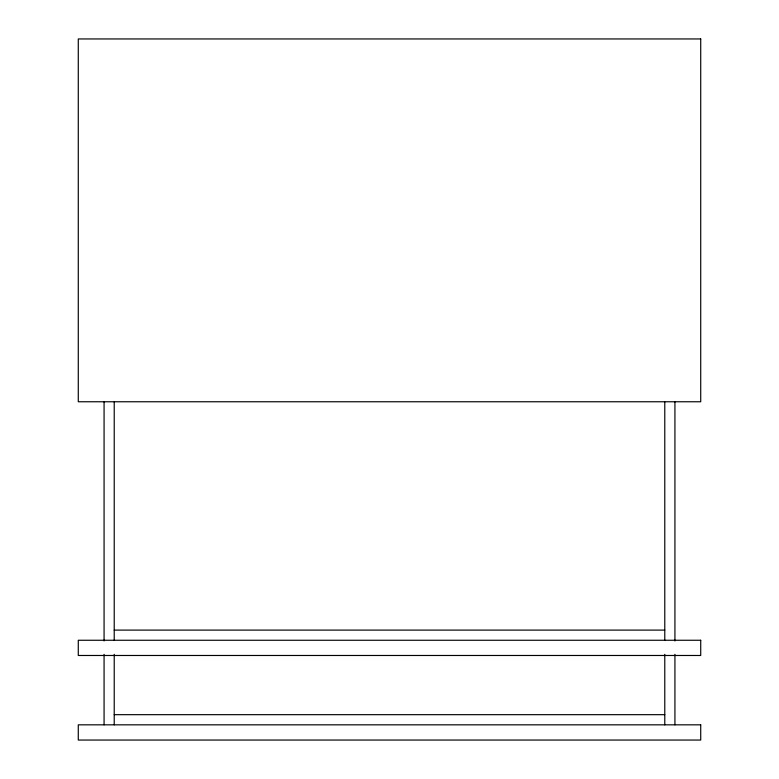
<?xml version="1.0" encoding="UTF-8"?>
<svg xmlns="http://www.w3.org/2000/svg" width="779" height="779" viewBox="0 0 779 779"><rect width="100%" height="100%" fill="white"/><g stroke="black" fill="none" stroke-linecap="round" stroke-linejoin="round"><path stroke-width="1.17" d="M114.221 630.104L664.779 630.104M114.221 714.674L664.779 714.674M674.926 401.545L674.926 640.971M674.926 654.341L674.926 724.83M664.779 402.052L664.779 640.26M664.779 654.341L664.779 724.83M114.221 402.052L114.221 640.26M114.221 654.341L114.221 724.83M104.074 401.545L104.074 640.971M104.074 654.341L104.074 724.83M700.72 38.95L78.28 38.95L78.28 401.76L700.72 401.76L700.72 38.95M700.72 640.26L78.28 640.26L78.28 655.48L700.72 655.48L700.72 640.26M700.72 724.83L78.28 724.83L78.28 740.05L700.72 740.05L700.72 724.83"/></g></svg>
